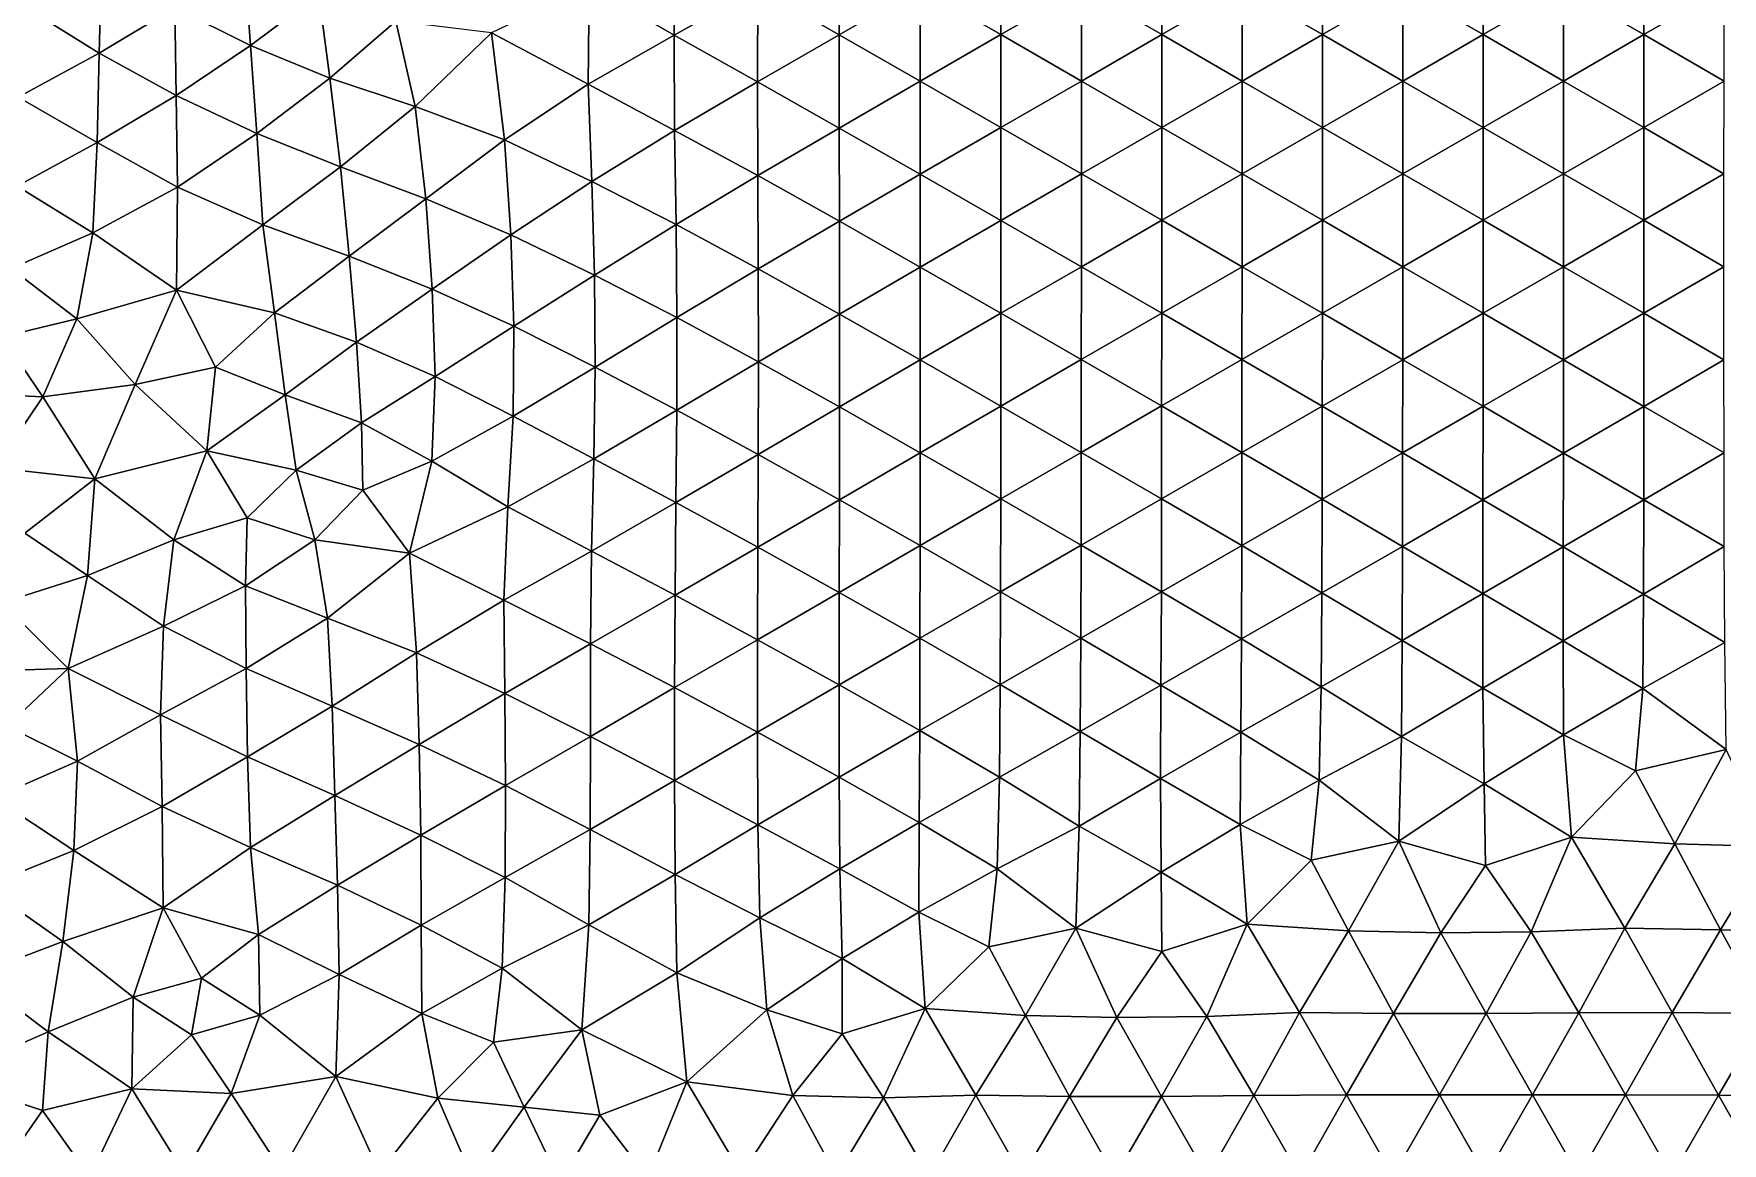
# Model space of a CAD drawing. Extents: x 1.2 to 53.9, y -43.5 to 3.2.
# Drawn here: x 44.602 to 48.243, y -39.548 to -37.157 of the extents above; entities that cross this region are included whole.
import ezdxf

# ---------------------------------------------------------------- set-up
doc = ezdxf.new("R2010")
doc.units = 0
doc.header["$MEASUREMENT"] = 0
doc.layers.add('layer', color=7, linetype='Continuous')

msp = doc.modelspace()

# ---------------------------------------------------------------- linework, layer by layer
at = {"layer": 'layer', "color": 47, "lineweight": 9}
for points in [[(45.9858, -36.9556), (45.7992, -37.0536), (45.9826, -37.1601)], [(46.1627, -37.0588), (45.9858, -36.9556), (45.9826, -37.1601)], [(46.3391, -36.9588), (46.1627, -37.0588), (46.3386, -37.1596)], [(46.5134, -37.0591), (46.3391, -36.9588), (46.3386, -37.1596)], [(46.6872, -36.959), (46.5134, -37.0591), (46.6872, -37.1591)], [(46.8606, -37.059), (46.6872, -36.959), (46.6872, -37.1591)], [(47.0339, -36.959), (46.8606, -37.059), (47.0339, -37.159)], [(47.0339, -36.959), (47.0339, -37.159), (47.2072, -37.059)], [(47.3804, -36.959), (47.2072, -37.059), (47.3804, -37.159)], [(47.3804, -36.959), (47.3804, -37.159), (47.5536, -37.059)], [(47.7268, -36.959), (47.5536, -37.059), (47.7268, -37.159)], [(47.7268, -36.959), (47.7268, -37.159), (47.9, -37.059)], [(48.0732, -36.959), (47.9, -37.059), (48.0732, -37.159)], [(48.0732, -36.959), (48.0732, -37.159), (48.2464, -37.059)], [(44.7481, -37.0095), (44.5811, -37.0984), (44.7427, -37.1989)], [(44.9056, -37.1017), (44.7481, -37.0095), (44.7427, -37.1989)], [(45.0565, -37.0024), (44.9056, -37.1017), (45.0688, -37.1823)], [(45.0565, -37.0024), (45.0688, -37.1823), (45.2163, -37.0718)], [(45.7992, -37.0536), (45.589, -37.1555), (45.7971, -37.266)], [(45.9826, -37.1601), (45.7992, -37.0536), (45.7971, -37.266)], [(46.1627, -37.0588), (45.9826, -37.1601), (46.1622, -37.2611)], [(46.3386, -37.1596), (46.1627, -37.0588), (46.1622, -37.2611)], [(46.5134, -37.0591), (46.3386, -37.1596), (46.5133, -37.2595)], [(46.6872, -37.1591), (46.5134, -37.0591), (46.5133, -37.2595)], [(46.8606, -37.059), (46.6872, -37.1591), (46.8606, -37.2591)], [(47.0339, -37.159), (46.8606, -37.059), (46.8606, -37.2591)], [(47.2072, -37.059), (47.0339, -37.159), (47.2071, -37.2591)], [(47.2072, -37.059), (47.2071, -37.2591), (47.3804, -37.159)], [(47.5536, -37.059), (47.3804, -37.159), (47.5536, -37.2591)], [(47.5536, -37.059), (47.5536, -37.2591), (47.7268, -37.159)], [(47.9, -37.059), (47.7268, -37.159), (47.9, -37.2591)], [(47.9, -37.059), (47.9, -37.2591), (48.0732, -37.159)], [(48.2464, -37.059), (48.0732, -37.159), (48.2464, -37.2591)], [(44.5811, -37.0984), (44.5684, -37.2938), (44.7427, -37.1989)], [(45.2163, -37.0718), (45.0688, -37.1823), (45.24, -37.2529)], [(45.2163, -37.0718), (45.24, -37.2529), (45.3822, -37.1302)], [(44.9056, -37.1017), (44.7427, -37.1989), (44.9091, -37.29)], [(45.0688, -37.1823), (44.9056, -37.1017), (44.9091, -37.29)], [(45.3822, -37.1302), (45.24, -37.2529), (45.424, -37.3141)], [(45.589, -37.1555), (45.3822, -37.1302), (45.424, -37.3141)], [(45.6167, -37.3859), (45.589, -37.1555), (45.424, -37.3141)], [(45.7971, -37.266), (45.589, -37.1555), (45.6167, -37.3859)], [(45.9826, -37.1601), (45.7971, -37.266), (45.9837, -37.3654)], [(46.1622, -37.2611), (45.9826, -37.1601), (45.9837, -37.3654)], [(46.3386, -37.1596), (46.1622, -37.2611), (46.3386, -37.3605)], [(46.5133, -37.2595), (46.3386, -37.1596), (46.3386, -37.3605)], [(46.6872, -37.1591), (46.5133, -37.2595), (46.6871, -37.3593)], [(46.8606, -37.2591), (46.6872, -37.1591), (46.6871, -37.3593)], [(47.0339, -37.159), (46.8606, -37.2591), (47.0339, -37.3591)], [(47.2071, -37.2591), (47.0339, -37.159), (47.0339, -37.3591)], [(47.3804, -37.159), (47.2071, -37.2591), (47.3804, -37.3591)], [(47.3804, -37.159), (47.3804, -37.3591), (47.5536, -37.2591)], [(47.7268, -37.159), (47.5536, -37.2591), (47.7268, -37.3591)], [(47.7268, -37.159), (47.7268, -37.3591), (47.9, -37.2591)], [(48.0732, -37.159), (47.9, -37.2591), (48.0732, -37.3591)], [(48.0732, -37.159), (48.0732, -37.3591), (48.2464, -37.2591)], [(44.7427, -37.1989), (44.5684, -37.2938), (44.7385, -37.3915)], [(44.9091, -37.29), (44.7427, -37.1989), (44.7385, -37.3915)], [(45.0688, -37.1823), (44.9091, -37.29), (45.0824, -37.372)], [(45.24, -37.2529), (45.0688, -37.1823), (45.0824, -37.372)], [(45.24, -37.2529), (45.0824, -37.372), (45.2629, -37.4437)], [(45.424, -37.3141), (45.24, -37.2529), (45.2629, -37.4437)], [(45.7971, -37.266), (45.6167, -37.3859), (45.8053, -37.4753)], [(45.9837, -37.3654), (45.7971, -37.266), (45.8053, -37.4753)], [(46.1622, -37.2611), (45.9837, -37.3654), (46.1629, -37.463)], [(46.3386, -37.3605), (46.1622, -37.2611), (46.1629, -37.463)], [(46.5133, -37.2595), (46.3386, -37.3605), (46.5133, -37.4598)], [(46.6871, -37.3593), (46.5133, -37.2595), (46.5133, -37.4598)], [(46.8606, -37.2591), (46.6871, -37.3593), (46.8606, -37.4592)], [(47.0339, -37.3591), (46.8606, -37.2591), (46.8606, -37.4592)], [(47.2071, -37.2591), (47.0339, -37.3591), (47.2071, -37.4591)], [(47.3804, -37.3591), (47.2071, -37.2591), (47.2071, -37.4591)], [(47.5536, -37.2591), (47.3804, -37.3591), (47.5536, -37.4592)], [(47.5536, -37.2591), (47.5536, -37.4592), (47.7268, -37.3591)], [(47.9, -37.2591), (47.7268, -37.3591), (47.9, -37.4592)], [(47.9, -37.2591), (47.9, -37.4592), (48.0732, -37.3591)], [(48.2464, -37.2591), (48.0732, -37.3591), (48.2463, -37.4591)], [(44.7385, -37.3915), (44.5684, -37.2938), (44.5659, -37.4859)], [(44.9091, -37.29), (44.7385, -37.3915), (44.9115, -37.4876)], [(45.0824, -37.372), (44.9091, -37.29), (44.9115, -37.4876)], [(45.424, -37.3141), (45.2629, -37.4437), (45.4472, -37.5133)], [(45.6167, -37.3859), (45.424, -37.3141), (45.4472, -37.5133)], [(45.0824, -37.372), (44.9115, -37.4876), (45.0956, -37.569)], [(45.2629, -37.4437), (45.0824, -37.372), (45.0956, -37.569)], [(45.6307, -37.5909), (45.6167, -37.3859), (45.4472, -37.5133)], [(45.8053, -37.4753), (45.6167, -37.3859), (45.6307, -37.5909)], [(45.9837, -37.3654), (45.8053, -37.4753), (45.9866, -37.5684)], [(46.1629, -37.463), (45.9837, -37.3654), (45.9866, -37.5684)], [(46.3386, -37.3605), (46.1629, -37.463), (46.3389, -37.5611)], [(46.5133, -37.4598), (46.3386, -37.3605), (46.3389, -37.5611)], [(46.6871, -37.3593), (46.5133, -37.4598), (46.6871, -37.5594)], [(46.8606, -37.4592), (46.6871, -37.3593), (46.6871, -37.5594)], [(47.0339, -37.3591), (46.8606, -37.4592), (47.0339, -37.5591)], [(47.2071, -37.4591), (47.0339, -37.3591), (47.0339, -37.5591)], [(47.3804, -37.3591), (47.2071, -37.4591), (47.3803, -37.5592)], [(47.5536, -37.4592), (47.3804, -37.3591), (47.3803, -37.5592)], [(47.7268, -37.3591), (47.5536, -37.4592), (47.7268, -37.5593)], [(47.7268, -37.3591), (47.7268, -37.5593), (47.9, -37.4592)], [(48.0732, -37.3591), (47.9, -37.4592), (48.0732, -37.5592)], [(48.0732, -37.3591), (48.0732, -37.5592), (48.2463, -37.4591)], [(44.7385, -37.3915), (44.5659, -37.4859), (44.7292, -37.5861)], [(44.9115, -37.4876), (44.7385, -37.3915), (44.7292, -37.5861)], [(45.2629, -37.4437), (45.0956, -37.569), (45.2816, -37.6363)], [(45.4472, -37.5133), (45.2629, -37.4437), (45.2816, -37.6363)], [(46.1629, -37.463), (45.9866, -37.5684), (46.1639, -37.664)], [(46.3389, -37.5611), (46.1629, -37.463), (46.1639, -37.664)], [(46.5133, -37.4598), (46.3389, -37.5611), (46.5134, -37.66)], [(46.6871, -37.5594), (46.5133, -37.4598), (46.5134, -37.66)], [(46.8606, -37.4592), (46.6871, -37.5594), (46.8606, -37.6592)], [(47.0339, -37.5591), (46.8606, -37.4592), (46.8606, -37.6592)], [(47.2071, -37.4591), (47.0339, -37.5591), (47.2071, -37.6592)], [(47.3803, -37.5592), (47.2071, -37.4591), (47.2071, -37.6592)], [(47.5536, -37.4592), (47.3803, -37.5592), (47.5535, -37.6593)], [(47.7268, -37.5593), (47.5536, -37.4592), (47.5535, -37.6593)], [(47.9, -37.4592), (47.7268, -37.5593), (47.9, -37.6594)], [(47.9, -37.4592), (47.9, -37.6594), (48.0732, -37.5592)], [(48.2463, -37.4591), (48.0732, -37.5592), (48.2463, -37.6593)], [(44.7292, -37.5861), (44.5659, -37.4859), (44.553, -37.6628)], [(44.9115, -37.4876), (44.7292, -37.5861), (44.9097, -37.7098)], [(45.0956, -37.569), (44.9115, -37.4876), (44.9097, -37.7098)], [(45.8053, -37.4753), (45.6307, -37.5909), (45.8109, -37.6772)], [(45.9866, -37.5684), (45.8053, -37.4753), (45.8109, -37.6772)], [(45.4472, -37.5133), (45.2816, -37.6363), (45.4611, -37.7078)], [(45.6307, -37.5909), (45.4472, -37.5133), (45.4611, -37.7078)], [(45.0956, -37.569), (44.9097, -37.7098), (45.1207, -37.759)], [(45.2816, -37.6363), (45.0956, -37.569), (45.1207, -37.759)], [(45.9866, -37.5684), (45.8109, -37.6772), (45.9884, -37.769)], [(46.1639, -37.664), (45.9866, -37.5684), (45.9884, -37.769)], [(46.3389, -37.5611), (46.1639, -37.664), (46.3392, -37.7615)], [(46.5134, -37.66), (46.3389, -37.5611), (46.3392, -37.7615)], [(46.6871, -37.5594), (46.5134, -37.66), (46.6871, -37.7595)], [(46.8606, -37.6592), (46.6871, -37.5594), (46.6871, -37.7595)], [(47.0339, -37.5591), (46.8606, -37.6592), (47.0338, -37.7592)], [(47.2071, -37.6592), (47.0339, -37.5591), (47.0338, -37.7592)], [(47.3803, -37.5592), (47.2071, -37.6592), (47.3803, -37.7594)], [(47.5535, -37.6593), (47.3803, -37.5592), (47.3803, -37.7594)], [(47.7268, -37.5593), (47.5535, -37.6593), (47.7267, -37.7596)], [(47.9, -37.6594), (47.7268, -37.5593), (47.7267, -37.7596)], [(48.0732, -37.5592), (47.9, -37.6594), (48.0732, -37.7596)], [(48.0732, -37.5592), (48.0732, -37.7596), (48.2463, -37.6593)], [(44.7292, -37.5861), (44.553, -37.6628), (44.6945, -37.7715)], [(44.9097, -37.7098), (44.7292, -37.5861), (44.6945, -37.7715)], [(45.6372, -37.7877), (45.6307, -37.5909), (45.4611, -37.7078)], [(45.8109, -37.6772), (45.6307, -37.5909), (45.6372, -37.7877)], [(45.2816, -37.6363), (45.1207, -37.759), (45.2976, -37.8222)], [(45.4611, -37.7078), (45.2816, -37.6363), (45.2976, -37.8222)], [(44.6945, -37.7715), (44.553, -37.6628), (44.5339, -37.8106)], [(45.8109, -37.6772), (45.6372, -37.7877), (45.8124, -37.8756)], [(45.9884, -37.769), (45.8109, -37.6772), (45.8124, -37.8756)], [(46.1639, -37.664), (45.9884, -37.769), (46.1642, -37.8642)], [(46.3392, -37.7615), (46.1639, -37.664), (46.1642, -37.8642)], [(46.5134, -37.66), (46.3392, -37.7615), (46.5134, -37.8601)], [(46.6871, -37.7595), (46.5134, -37.66), (46.5134, -37.8601)], [(46.8606, -37.6592), (46.6871, -37.7595), (46.8605, -37.8593)], [(47.0338, -37.7592), (46.8606, -37.6592), (46.8605, -37.8593)], [(47.2071, -37.6592), (47.0338, -37.7592), (47.207, -37.8594)], [(47.3803, -37.7594), (47.2071, -37.6592), (47.207, -37.8594)], [(47.5535, -37.6593), (47.3803, -37.7594), (47.5535, -37.8597)], [(47.7267, -37.7596), (47.5535, -37.6593), (47.5535, -37.8597)], [(47.9, -37.6594), (47.7267, -37.7596), (47.9, -37.8599)], [(48.0732, -37.7596), (47.9, -37.6594), (47.9, -37.8599)], [(48.2463, -37.6593), (48.0732, -37.7596), (48.2463, -37.8598)], [(44.9097, -37.7098), (44.6945, -37.7715), (44.8206, -37.9131)], [(44.9939, -37.8756), (44.9097, -37.7098), (44.8206, -37.9131)], [(45.1207, -37.759), (44.9097, -37.7098), (44.9939, -37.8756)], [(45.4611, -37.7078), (45.2976, -37.8222), (45.4674, -37.8957)], [(45.6372, -37.7877), (45.4611, -37.7078), (45.4674, -37.8957)], [(44.6945, -37.7715), (44.5339, -37.8106), (44.6215, -37.9399)], [(44.6945, -37.7715), (44.6215, -37.9399), (44.8206, -37.9131)], [(45.1207, -37.759), (44.9939, -37.8756), (45.1438, -37.9355)], [(45.2976, -37.8222), (45.1207, -37.759), (45.1438, -37.9355)], [(45.6358, -37.9811), (45.6372, -37.7877), (45.4674, -37.8957)], [(45.8124, -37.8756), (45.6372, -37.7877), (45.6358, -37.9811)], [(45.9884, -37.769), (45.8124, -37.8756), (45.9881, -37.9683)], [(46.1642, -37.8642), (45.9884, -37.769), (45.9881, -37.9683)], [(46.3392, -37.7615), (46.1642, -37.8642), (46.3391, -37.9615)], [(46.5134, -37.8601), (46.3392, -37.7615), (46.3391, -37.9615)], [(46.6871, -37.7595), (46.5134, -37.8601), (46.687, -37.9596)], [(46.8605, -37.8593), (46.6871, -37.7595), (46.687, -37.9596)], [(47.0338, -37.7592), (46.8605, -37.8593), (47.0337, -37.9594)], [(47.207, -37.8594), (47.0338, -37.7592), (47.0337, -37.9594)], [(47.3803, -37.7594), (47.207, -37.8594), (47.3802, -37.9598)], [(47.5535, -37.8597), (47.3803, -37.7594), (47.3802, -37.9598)], [(47.7267, -37.7596), (47.5535, -37.8597), (47.7267, -37.9602)], [(47.9, -37.8599), (47.7267, -37.7596), (47.7267, -37.9602)], [(48.0732, -37.7596), (47.9, -37.8599), (48.0732, -37.9603)], [(48.2463, -37.8598), (48.0732, -37.7596), (48.0732, -37.9603)], [(44.5339, -37.8106), (44.4336, -37.9309), (44.6215, -37.9399)], [(45.2976, -37.8222), (45.1438, -37.9355), (45.3084, -37.9957)], [(45.4674, -37.8957), (45.2976, -37.8222), (45.3084, -37.9957)], [(46.5134, -37.8601), (46.3391, -37.9615), (46.5133, -38.0601)], [(46.687, -37.9596), (46.5134, -37.8601), (46.5133, -38.0601)], [(46.8605, -37.8593), (46.687, -37.9596), (46.8604, -38.0595)], [(47.0337, -37.9594), (46.8605, -37.8593), (46.8604, -38.0595)], [(47.207, -37.8594), (47.0337, -37.9594), (47.2069, -38.0598)], [(47.3802, -37.9598), (47.207, -37.8594), (47.2069, -38.0598)], [(47.5535, -37.8597), (47.3802, -37.9598), (47.5534, -38.0605)], [(47.7267, -37.9602), (47.5535, -37.8597), (47.5534, -38.0605)], [(47.9, -37.8599), (47.7267, -37.9602), (47.8999, -38.0609)], [(48.0732, -37.9603), (47.9, -37.8599), (47.8999, -38.0609)], [(48.2463, -37.8598), (48.0732, -37.9603), (48.2464, -38.0606)], [(44.9939, -37.8756), (44.8206, -37.9131), (44.9747, -38.0563)], [(45.1438, -37.9355), (44.9939, -37.8756), (44.9747, -38.0563)], [(45.4674, -37.8957), (45.3084, -37.9957), (45.4604, -38.0782)], [(45.6358, -37.9811), (45.4674, -37.8957), (45.4604, -38.0782)], [(45.8124, -37.8756), (45.6358, -37.9811), (45.8093, -38.0732)], [(45.9881, -37.9683), (45.8124, -37.8756), (45.8093, -38.0732)], [(46.1642, -37.8642), (45.9881, -37.9683), (46.1638, -38.0639)], [(46.3391, -37.9615), (46.1642, -37.8642), (46.1638, -38.0639)], [(44.6215, -37.9399), (44.4336, -37.9309), (44.5177, -38.0926)], [(44.8206, -37.9131), (44.6215, -37.9399), (44.7332, -38.1166)], [(44.9747, -38.0563), (44.8206, -37.9131), (44.7332, -38.1166)], [(45.1438, -37.9355), (44.9747, -38.0563), (45.1679, -38.0975)], [(45.3084, -37.9957), (45.1438, -37.9355), (45.1679, -38.0975)], [(44.6215, -37.9399), (44.5177, -38.0926), (44.7332, -38.1166)], [(45.9881, -37.9683), (45.8093, -38.0732), (45.9863, -38.1676)], [(46.1638, -38.0639), (45.9881, -37.9683), (45.9863, -38.1676)], [(46.3391, -37.9615), (46.1638, -38.0639), (46.3388, -38.1614)], [(46.5133, -38.0601), (46.3391, -37.9615), (46.3388, -38.1614)], [(46.687, -37.9596), (46.5133, -38.0601), (46.6869, -38.1596)], [(46.8604, -38.0595), (46.687, -37.9596), (46.6869, -38.1596)], [(47.0337, -37.9594), (46.8604, -38.0595), (47.0335, -38.1597)], [(47.2069, -38.0598), (47.0337, -37.9594), (47.0335, -38.1597)], [(47.3802, -37.9598), (47.2069, -38.0598), (47.38, -38.1606)], [(47.5534, -38.0605), (47.3802, -37.9598), (47.38, -38.1606)], [(47.7267, -37.9602), (47.5534, -38.0605), (47.7266, -38.1614)], [(47.8999, -38.0609), (47.7267, -37.9602), (47.7266, -38.1614)], [(48.0732, -37.9603), (47.8999, -38.0609), (48.0732, -38.1618)], [(48.2464, -38.0606), (48.0732, -37.9603), (48.0732, -38.1618)], [(45.3084, -37.9957), (45.1679, -38.0975), (45.3116, -38.1406)], [(45.4604, -38.0782), (45.3084, -37.9957), (45.3116, -38.1406)], [(45.6237, -38.1767), (45.6358, -37.9811), (45.4604, -38.0782)], [(45.8093, -38.0732), (45.6358, -37.9811), (45.6237, -38.1767)], [(44.9747, -38.0563), (44.7332, -38.1166), (44.9039, -38.2481)], [(45.0622, -38.2007), (44.9747, -38.0563), (44.9039, -38.2481)], [(45.1679, -38.0975), (44.9747, -38.0563), (45.0622, -38.2007)], [(45.4604, -38.0782), (45.3116, -38.1406), (45.4121, -38.2767)], [(45.6237, -38.1767), (45.4604, -38.0782), (45.4121, -38.2767)], [(45.8093, -38.0732), (45.6237, -38.1767), (45.8044, -38.2722)], [(45.9863, -38.1676), (45.8093, -38.0732), (45.8044, -38.2722)], [(46.1638, -38.0639), (45.9863, -38.1676), (46.163, -38.2635)], [(46.3388, -38.1614), (46.1638, -38.0639), (46.163, -38.2635)], [(46.5133, -38.0601), (46.3388, -38.1614), (46.513, -38.2601)], [(46.6869, -38.1596), (46.5133, -38.0601), (46.513, -38.2601)], [(46.8604, -38.0595), (46.6869, -38.1596), (46.8601, -38.2597)], [(47.0335, -38.1597), (46.8604, -38.0595), (46.8601, -38.2597)], [(47.2069, -38.0598), (47.0335, -38.1597), (47.2065, -38.2605)], [(47.38, -38.1606), (47.2069, -38.0598), (47.2065, -38.2605)], [(47.5534, -38.0605), (47.38, -38.1606), (47.5531, -38.262)], [(47.7266, -38.1614), (47.5534, -38.0605), (47.5531, -38.262)], [(47.8999, -38.0609), (47.7266, -38.1614), (47.8998, -38.2628)], [(48.0732, -38.1618), (47.8999, -38.0609), (47.8998, -38.2628)], [(48.2464, -38.0606), (48.0732, -38.1618), (48.2467, -38.2626)], [(44.7332, -38.1166), (44.5177, -38.0926), (44.5826, -38.2335)], [(44.7332, -38.1166), (44.5826, -38.2335), (44.7176, -38.3246)], [(44.9039, -38.2481), (44.7332, -38.1166), (44.7176, -38.3246)], [(45.1679, -38.0975), (45.0622, -38.2007), (45.2077, -38.2482)], [(45.3116, -38.1406), (45.1679, -38.0975), (45.2077, -38.2482)], [(45.3116, -38.1406), (45.2077, -38.2482), (45.4121, -38.2767)], [(45.6153, -38.3781), (45.6237, -38.1767), (45.4121, -38.2767)], [(45.8044, -38.2722), (45.6237, -38.1767), (45.6153, -38.3781)], [(45.9863, -38.1676), (45.8044, -38.2722), (45.9845, -38.367)], [(46.163, -38.2635), (45.9863, -38.1676), (45.9845, -38.367)], [(46.3388, -38.1614), (46.163, -38.2635), (46.3384, -38.3611)], [(46.513, -38.2601), (46.3388, -38.1614), (46.3384, -38.3611)], [(46.6869, -38.1596), (46.513, -38.2601), (46.6865, -38.3597)], [(46.8601, -38.2597), (46.6869, -38.1596), (46.6865, -38.3597)], [(47.0335, -38.1597), (46.8601, -38.2597), (47.0331, -38.3603)], [(47.2065, -38.2605), (47.0335, -38.1597), (47.0331, -38.3603)], [(47.38, -38.1606), (47.2065, -38.2605), (47.3794, -38.3621)], [(47.5531, -38.262), (47.38, -38.1606), (47.3794, -38.3621)], [(47.7266, -38.1614), (47.5531, -38.262), (47.7264, -38.3637)], [(47.8998, -38.2628), (47.7266, -38.1614), (47.7264, -38.3637)], [(48.0732, -38.1618), (47.8998, -38.2628), (48.0731, -38.3648)], [(48.2467, -38.2626), (48.0732, -38.1618), (48.0731, -38.3648)], [(45.0622, -38.2007), (44.9039, -38.2481), (45.058, -38.3471)], [(45.2077, -38.2482), (45.0622, -38.2007), (45.058, -38.3471)], [(44.7176, -38.3246), (44.5826, -38.2335), (44.5329, -38.3836)], [(44.9039, -38.2481), (44.7176, -38.3246), (44.8813, -38.434)], [(45.058, -38.3471), (44.9039, -38.2481), (44.8813, -38.434)], [(45.2077, -38.2482), (45.058, -38.3471), (45.2351, -38.4169)], [(45.4121, -38.2767), (45.2077, -38.2482), (45.2351, -38.4169)], [(46.163, -38.2635), (45.9845, -38.367), (46.1623, -38.4631)], [(46.3384, -38.3611), (46.163, -38.2635), (46.1623, -38.4631)], [(46.513, -38.2601), (46.3384, -38.3611), (46.5126, -38.4599)], [(46.6865, -38.3597), (46.513, -38.2601), (46.5126, -38.4599)], [(46.8601, -38.2597), (46.6865, -38.3597), (46.8595, -38.4601)], [(47.0331, -38.3603), (46.8601, -38.2597), (46.8595, -38.4601)], [(47.2065, -38.2605), (47.0331, -38.3603), (47.2057, -38.4615)], [(47.3794, -38.3621), (47.2065, -38.2605), (47.2057, -38.4615)], [(47.5531, -38.262), (47.3794, -38.3621), (47.5525, -38.465)], [(47.7264, -38.3637), (47.5531, -38.262), (47.5525, -38.465)], [(47.8998, -38.2628), (47.7264, -38.3637), (47.8995, -38.4656)], [(48.0731, -38.3648), (47.8998, -38.2628), (47.8995, -38.4656)], [(48.2467, -38.2626), (48.0731, -38.3648), (48.2479, -38.4689)], [(45.4121, -38.2767), (45.2351, -38.4169), (45.4269, -38.4913)], [(45.6153, -38.3781), (45.4121, -38.2767), (45.4269, -38.4913)], [(45.8044, -38.2722), (45.6153, -38.3781), (45.8022, -38.472)], [(45.9845, -38.367), (45.8044, -38.2722), (45.8022, -38.472)], [(44.7176, -38.3246), (44.5329, -38.3836), (44.6757, -38.5255)], [(44.8813, -38.434), (44.7176, -38.3246), (44.6757, -38.5255)], [(45.058, -38.3471), (44.8813, -38.434), (45.0595, -38.5252)], [(45.2351, -38.4169), (45.058, -38.3471), (45.0595, -38.5252)], [(45.9845, -38.367), (45.8022, -38.472), (45.9837, -38.5665)], [(46.1623, -38.4631), (45.9845, -38.367), (45.9837, -38.5665)], [(46.3384, -38.3611), (46.1623, -38.4631), (46.3381, -38.5606)], [(46.5126, -38.4599), (46.3384, -38.3611), (46.3381, -38.5606)], [(46.6865, -38.3597), (46.5126, -38.4599), (46.6858, -38.5598)], [(46.8595, -38.4601), (46.6865, -38.3597), (46.6858, -38.5598)], [(47.0331, -38.3603), (46.8595, -38.4601), (47.0323, -38.5611)], [(47.2057, -38.4615), (47.0331, -38.3603), (47.0323, -38.5611)], [(47.3794, -38.3621), (47.2057, -38.4615), (47.3779, -38.5644)], [(47.5525, -38.465), (47.3794, -38.3621), (47.3779, -38.5644)], [(47.7264, -38.3637), (47.5525, -38.465), (47.7265, -38.5677)], [(47.8995, -38.4656), (47.7264, -38.3637), (47.7265, -38.5677)], [(48.0731, -38.3648), (47.8995, -38.4656), (48.0711, -38.5686)], [(48.2479, -38.4689), (48.0731, -38.3648), (48.0711, -38.5686)], [(44.6757, -38.5255), (44.5329, -38.3836), (44.4856, -38.5313)], [(45.6173, -38.5794), (45.6153, -38.3781), (45.4269, -38.4913)], [(45.8022, -38.472), (45.6153, -38.3781), (45.6173, -38.5794)], [(44.8813, -38.434), (44.6757, -38.5255), (44.8753, -38.6254)], [(45.0595, -38.5252), (44.8813, -38.434), (44.8753, -38.6254)], [(45.2351, -38.4169), (45.0595, -38.5252), (45.245, -38.6065)], [(45.4269, -38.4913), (45.2351, -38.4169), (45.245, -38.6065)], [(45.8022, -38.472), (45.6173, -38.5794), (45.8021, -38.6715)], [(45.9837, -38.5665), (45.8022, -38.472), (45.8021, -38.6715)], [(46.1623, -38.4631), (45.9837, -38.5665), (46.1622, -38.6626)], [(46.3381, -38.5606), (46.1623, -38.4631), (46.1622, -38.6626)], [(46.5126, -38.4599), (46.3381, -38.5606), (46.512, -38.6592)], [(46.6858, -38.5598), (46.5126, -38.4599), (46.512, -38.6592)], [(46.8595, -38.4601), (46.6858, -38.5598), (46.8584, -38.6611)], [(47.0323, -38.5611), (46.8595, -38.4601), (46.8584, -38.6611)], [(47.2057, -38.4615), (47.0323, -38.5611), (47.2042, -38.6624)], [(47.3779, -38.5644), (47.2057, -38.4615), (47.2042, -38.6624)], [(47.5525, -38.465), (47.3779, -38.5644), (47.551, -38.672)], [(47.7265, -38.5677), (47.5525, -38.465), (47.551, -38.672)], [(47.8995, -38.4656), (47.7265, -38.5677), (47.9, -38.6681)], [(48.0711, -38.5686), (47.8995, -38.4656), (47.9, -38.6681)], [(48.2479, -38.4689), (48.0711, -38.5686), (48.2507, -38.6998)], [(45.4269, -38.4913), (45.245, -38.6065), (45.4331, -38.6892)], [(45.6173, -38.5794), (45.4269, -38.4913), (45.4331, -38.6892)], [(44.6757, -38.5255), (44.4856, -38.5313), (44.5446, -38.6497)], [(44.6959, -38.7246), (44.6757, -38.5255), (44.5446, -38.6497)], [(44.8753, -38.6254), (44.6757, -38.5255), (44.6959, -38.7246)], [(45.0595, -38.5252), (44.8753, -38.6254), (45.0629, -38.7153)], [(45.245, -38.6065), (45.0595, -38.5252), (45.0629, -38.7153)], [(45.6188, -38.7776), (45.6173, -38.5794), (45.4331, -38.6892)], [(45.8021, -38.6715), (45.6173, -38.5794), (45.6188, -38.7776)], [(45.9837, -38.5665), (45.8021, -38.6715), (45.9837, -38.7667)], [(46.1622, -38.6626), (45.9837, -38.5665), (45.9837, -38.7667)], [(46.3381, -38.5606), (46.1622, -38.6626), (46.3382, -38.7595)], [(46.512, -38.6592), (46.3381, -38.5606), (46.3382, -38.7595)], [(46.6858, -38.5598), (46.512, -38.6592), (46.684, -38.7597)], [(46.8584, -38.6611), (46.6858, -38.5598), (46.684, -38.7597)], [(47.0323, -38.5611), (46.8584, -38.6611), (47.0314, -38.7622)], [(47.2042, -38.6624), (47.0323, -38.5611), (47.0314, -38.7622)], [(47.3779, -38.5644), (47.2042, -38.6624), (47.3732, -38.7657)], [(47.551, -38.672), (47.3779, -38.5644), (47.3732, -38.7657)], [(47.7265, -38.5677), (47.551, -38.672), (47.7289, -38.7738)], [(47.9, -38.6681), (47.7265, -38.5677), (47.7289, -38.7738)], [(48.0711, -38.5686), (47.9, -38.6681), (48.0558, -38.7458)], [(48.2507, -38.6998), (48.0711, -38.5686), (48.0558, -38.7458)], [(44.8753, -38.6254), (44.6959, -38.7246), (44.8783, -38.8228)], [(45.0629, -38.7153), (44.8753, -38.6254), (44.8783, -38.8228)], [(45.245, -38.6065), (45.0629, -38.7153), (45.2507, -38.7992)], [(45.4331, -38.6892), (45.245, -38.6065), (45.2507, -38.7992)], [(44.6959, -38.7246), (44.5446, -38.6497), (44.5155, -38.8042)], [(46.1622, -38.6626), (45.9837, -38.7667), (46.1633, -38.8625)], [(46.3382, -38.7595), (46.1622, -38.6626), (46.1633, -38.8625)], [(46.512, -38.6592), (46.3382, -38.7595), (46.5109, -38.857)], [(46.684, -38.7597), (46.512, -38.6592), (46.5109, -38.857)], [(46.8584, -38.6611), (46.684, -38.7597), (46.8561, -38.8648)], [(47.0314, -38.7622), (46.8584, -38.6611), (46.8561, -38.8648)], [(47.2042, -38.6624), (47.0314, -38.7622), (47.203, -38.8612)], [(47.3732, -38.7657), (47.2042, -38.6624), (47.203, -38.8612)], [(45.4331, -38.6892), (45.2507, -38.7992), (45.4363, -38.8841)], [(45.6188, -38.7776), (45.4331, -38.6892), (45.4363, -38.8841)], [(45.8021, -38.6715), (45.6188, -38.7776), (45.8017, -38.8719)], [(45.9837, -38.7667), (45.8021, -38.6715), (45.8017, -38.8719)], [(47.551, -38.672), (47.3732, -38.7657), (47.5452, -38.8977)], [(47.7289, -38.7738), (47.551, -38.672), (47.5452, -38.8977)], [(47.9, -38.6681), (47.7289, -38.7738), (47.9173, -38.8885)], [(48.0558, -38.7458), (47.9, -38.6681), (47.9173, -38.8885)], [(48.0558, -38.7458), (48.1403, -38.903), (48.2507, -38.6998)], [(48.1403, -38.903), (48.3479, -38.9091), (48.2507, -38.6998)], [(44.6881, -38.9172), (44.6959, -38.7246), (44.5155, -38.8042)], [(44.8783, -38.8228), (44.6959, -38.7246), (44.6881, -38.9172)], [(45.0629, -38.7153), (44.8783, -38.8228), (45.0693, -38.9113)], [(45.2507, -38.7992), (45.0629, -38.7153), (45.0693, -38.9113)], [(45.9837, -38.7667), (45.8017, -38.8719), (45.9845, -38.9695)], [(46.1633, -38.8625), (45.9837, -38.7667), (45.9845, -38.9695)], [(46.3382, -38.7595), (46.1633, -38.8625), (46.3397, -38.9568)], [(46.5109, -38.857), (46.3382, -38.7595), (46.3397, -38.9568)], [(46.684, -38.7597), (46.5109, -38.857), (46.6789, -38.957)], [(46.8561, -38.8648), (46.684, -38.7597), (46.6789, -38.957)], [(47.0314, -38.7622), (46.8561, -38.8648), (47.0324, -38.964)], [(47.203, -38.8612), (47.0314, -38.7622), (47.0324, -38.964)], [(47.3732, -38.7657), (47.203, -38.8612), (47.356, -38.9381)], [(47.5452, -38.8977), (47.3732, -38.7657), (47.356, -38.9381)], [(47.7289, -38.7738), (47.5452, -38.8977), (47.7319, -38.9496)], [(47.7319, -38.9496), (47.9173, -38.8885), (47.7289, -38.7738)], [(47.9173, -38.8885), (48.1403, -38.903), (48.0558, -38.7458)], [(44.6881, -38.9172), (44.5155, -38.8042), (44.4957, -38.9949)], [(45.2507, -38.7992), (45.0693, -38.9113), (45.257, -38.9919)], [(45.4363, -38.8841), (45.2507, -38.7992), (45.257, -38.9919)], [(45.6181, -38.9754), (45.6188, -38.7776), (45.4363, -38.8841)], [(45.8017, -38.8719), (45.6188, -38.7776), (45.6181, -38.9754)], [(44.8783, -38.8228), (44.6881, -38.9172), (44.8807, -39.0414)], [(45.0693, -38.9113), (44.8783, -38.8228), (44.8807, -39.0414)], [(45.8017, -38.8719), (45.6181, -38.9754), (45.7986, -39.0776)], [(45.9845, -38.9695), (45.8017, -38.8719), (45.7986, -39.0776)], [(46.1633, -38.8625), (45.9845, -38.9695), (46.1677, -39.0629)], [(46.3397, -38.9568), (46.1633, -38.8625), (46.1677, -39.0629)], [(46.5109, -38.857), (46.3397, -38.9568), (46.5103, -39.0506)], [(46.6789, -38.957), (46.5109, -38.857), (46.5103, -39.0506)], [(46.8561, -38.8648), (46.6789, -38.957), (46.849, -39.0852)], [(47.0324, -38.964), (46.8561, -38.8648), (46.849, -39.0852)], [(47.203, -38.8612), (47.0324, -38.964), (47.2182, -39.0759)], [(47.356, -38.9381), (47.203, -38.8612), (47.2182, -39.0759)], [(44.6641, -39.1138), (44.6881, -38.9172), (44.4957, -38.9949)], [(44.8807, -39.0414), (44.6881, -38.9172), (44.6641, -39.1138)], [(45.0693, -38.9113), (44.8807, -39.0414), (45.0867, -39.0987)], [(45.257, -38.9919), (45.0693, -38.9113), (45.0867, -39.0987)], [(45.4363, -38.8841), (45.257, -38.9919), (45.4374, -39.0781)], [(45.6181, -38.9754), (45.4363, -38.8841), (45.4374, -39.0781)], [(47.356, -38.9381), (47.4368, -39.0904), (47.5452, -38.8977)], [(47.4368, -39.0904), (47.6355, -39.0948), (47.5452, -38.8977)], [(47.5452, -38.8977), (47.6355, -39.0948), (47.7319, -38.9496)], [(47.7319, -38.9496), (47.8307, -39.0926), (47.9173, -38.8885)], [(47.8307, -39.0926), (48.0325, -39.0848), (47.9173, -38.8885)], [(47.9173, -38.8885), (48.0325, -39.0848), (48.1403, -38.903)], [(48.0325, -39.0848), (48.2388, -39.0882), (48.1403, -38.903)], [(48.1403, -38.903), (48.2388, -39.0882), (48.3479, -38.9091)], [(48.2388, -39.0882), (48.4417, -39.0938), (48.3479, -38.9091)], [(47.2182, -39.0759), (47.4368, -39.0904), (47.356, -38.9381)], [(47.6355, -39.0948), (47.8307, -39.0926), (47.7319, -38.9496)], [(45.257, -38.9919), (45.0867, -39.0987), (45.2606, -39.1849)], [(45.4374, -39.0781), (45.257, -38.9919), (45.2606, -39.1849)], [(45.6119, -39.1711), (45.6181, -38.9754), (45.4374, -39.0781)], [(45.7986, -39.0776), (45.6181, -38.9754), (45.6119, -39.1711)], [(45.9845, -38.9695), (45.7986, -39.0776), (45.9882, -39.1809)], [(46.1677, -39.0629), (45.9845, -38.9695), (45.9882, -39.1809)], [(46.3397, -38.9568), (46.1677, -39.0629), (46.3452, -39.1501)], [(46.5103, -39.0506), (46.3397, -38.9568), (46.3452, -39.1501)], [(46.6789, -38.957), (46.5103, -39.0506), (46.661, -39.1249)], [(46.849, -39.0852), (46.6789, -38.957), (46.661, -39.1249)], [(47.0324, -38.964), (46.849, -39.0852), (47.0341, -39.1355)], [(47.0341, -39.1355), (47.2182, -39.0759), (47.0324, -38.964)], [(44.6641, -39.1138), (44.4957, -38.9949), (44.472, -39.1866)], [(44.8807, -39.0414), (44.6641, -39.1138), (44.8161, -39.2336)], [(44.8807, -39.0414), (44.8161, -39.2336), (44.9632, -39.1923)], [(45.0867, -39.0987), (44.8807, -39.0414), (44.9632, -39.1923)], [(46.1677, -39.0629), (45.9882, -39.1809), (46.1825, -39.2608)], [(46.3452, -39.1501), (46.1677, -39.0629), (46.1825, -39.2608)], [(46.5103, -39.0506), (46.3452, -39.1501), (46.5242, -39.2581)], [(46.661, -39.1249), (46.5103, -39.0506), (46.5242, -39.2581)], [(45.0867, -39.0987), (44.9632, -39.1923), (45.0891, -39.2725)], [(45.2606, -39.1849), (45.0867, -39.0987), (45.0891, -39.2725)], [(45.4374, -39.0781), (45.2606, -39.1849), (45.4383, -39.2689)], [(45.6119, -39.1711), (45.4374, -39.0781), (45.4383, -39.2689)], [(45.7986, -39.0776), (45.6119, -39.1711), (45.7835, -39.304)], [(45.9882, -39.1809), (45.7986, -39.0776), (45.7835, -39.304)], [(46.661, -39.1249), (46.74, -39.2731), (46.849, -39.0852)], [(46.74, -39.2731), (46.9373, -39.2774), (46.849, -39.0852)], [(46.849, -39.0852), (46.9373, -39.2774), (47.0341, -39.1355)], [(47.0341, -39.1355), (47.1312, -39.2749), (47.2182, -39.0759)], [(47.1312, -39.2749), (47.331, -39.2668), (47.2182, -39.0759)], [(47.2182, -39.0759), (47.331, -39.2668), (47.4368, -39.0904)], [(47.331, -39.2668), (47.5338, -39.2685), (47.4368, -39.0904)], [(47.4368, -39.0904), (47.5338, -39.2685), (47.6355, -39.0948)], [(47.5338, -39.2685), (47.7332, -39.269), (47.6355, -39.0948)], [(47.6355, -39.0948), (47.7332, -39.269), (47.8307, -39.0926)], [(47.7332, -39.269), (47.933, -39.2673), (47.8307, -39.0926)], [(47.8307, -39.0926), (47.933, -39.2673), (48.0325, -39.0848)], [(47.933, -39.2673), (48.1348, -39.2667), (48.0325, -39.0848)], [(48.0325, -39.0848), (48.1348, -39.2667), (48.2388, -39.0882)], [(48.1348, -39.2667), (48.3369, -39.269), (48.2388, -39.0882)], [(48.2388, -39.0882), (48.3369, -39.269), (48.4417, -39.0938)], [(44.6327, -39.3084), (44.6641, -39.1138), (44.472, -39.1866)], [(44.8161, -39.2336), (44.6641, -39.1138), (44.6327, -39.3084)], [(46.5242, -39.2581), (46.74, -39.2731), (46.661, -39.1249)], [(46.9373, -39.2774), (47.1312, -39.2749), (47.0341, -39.1355)], [(45.6119, -39.1711), (45.4383, -39.2689), (45.5928, -39.3309)], [(45.7835, -39.304), (45.6119, -39.1711), (45.5928, -39.3309)], [(46.3452, -39.1501), (46.1825, -39.2608), (46.3449, -39.3128)], [(46.3449, -39.3128), (46.5242, -39.2581), (46.3452, -39.1501)], [(44.6327, -39.3084), (44.472, -39.1866), (44.4088, -39.4065)], [(44.9632, -39.1923), (44.8161, -39.2336), (44.9421, -39.3144)], [(45.0891, -39.2725), (44.9632, -39.1923), (44.9421, -39.3144)], [(45.2606, -39.1849), (45.0891, -39.2725), (45.2532, -39.4048)], [(45.4383, -39.2689), (45.2606, -39.1849), (45.2532, -39.4048)], [(45.9882, -39.1809), (45.7835, -39.304), (46.0098, -39.4159)], [(46.1825, -39.2608), (45.9882, -39.1809), (46.0098, -39.4159)], [(44.8161, -39.2336), (44.6327, -39.3084), (44.8132, -39.4308)], [(44.9421, -39.3144), (44.8161, -39.2336), (44.8132, -39.4308)], [(45.0891, -39.2725), (44.9421, -39.3144), (45.0272, -39.4412)], [(45.2532, -39.4048), (45.0891, -39.2725), (45.0272, -39.4412)], [(45.4383, -39.2689), (45.2532, -39.4048), (45.4729, -39.4511)], [(45.5928, -39.3309), (45.4383, -39.2689), (45.4729, -39.4511)], [(46.0098, -39.4159), (46.2385, -39.4455), (46.1825, -39.2608)], [(46.1825, -39.2608), (46.2385, -39.4455), (46.3449, -39.3128)], [(46.3449, -39.3128), (46.4342, -39.4502), (46.5242, -39.2581)], [(46.4342, -39.4502), (46.6331, -39.445), (46.5242, -39.2581)], [(46.5242, -39.2581), (46.6331, -39.445), (46.74, -39.2731)], [(46.6331, -39.445), (46.8349, -39.4476), (46.74, -39.2731)], [(46.74, -39.2731), (46.8349, -39.4476), (46.9373, -39.2774)], [(46.8349, -39.4476), (47.0335, -39.448), (46.9373, -39.2774)], [(46.9373, -39.2774), (47.0335, -39.448), (47.1312, -39.2749)], [(47.0335, -39.448), (47.2322, -39.4458), (47.1312, -39.2749)], [(47.1312, -39.2749), (47.2322, -39.4458), (47.331, -39.2668)], [(47.2322, -39.4458), (47.4325, -39.4443), (47.331, -39.2668)], [(47.331, -39.2668), (47.4325, -39.4443), (47.5338, -39.2685)], [(47.4325, -39.4443), (47.633, -39.4444), (47.5338, -39.2685)], [(47.5338, -39.2685), (47.633, -39.4444), (47.7332, -39.269)], [(47.633, -39.4444), (47.8331, -39.4442), (47.7332, -39.269)], [(47.7332, -39.269), (47.8331, -39.4442), (47.933, -39.2673)], [(47.8331, -39.4442), (48.0336, -39.4439), (47.933, -39.2673)], [(47.933, -39.2673), (48.0336, -39.4439), (48.1348, -39.2667)], [(48.0336, -39.4439), (48.2346, -39.4445), (48.1348, -39.2667)], [(48.1348, -39.2667), (48.2346, -39.4445), (48.3369, -39.269)], [(48.2346, -39.4445), (48.4354, -39.4458), (48.3369, -39.269)], [(44.6206, -39.4778), (44.6327, -39.3084), (44.4088, -39.4065)], [(44.8132, -39.4308), (44.6327, -39.3084), (44.6206, -39.4778)], [(44.9421, -39.3144), (44.8132, -39.4308), (45.0272, -39.4412)], [(45.6591, -39.4707), (45.7835, -39.304), (45.5928, -39.3309)], [(45.7835, -39.304), (45.6591, -39.4707), (45.8227, -39.4879)], [(45.8227, -39.4879), (46.0098, -39.4159), (45.7835, -39.304)], [(46.2385, -39.4455), (46.4342, -39.4502), (46.3449, -39.3128)], [(45.4729, -39.4511), (45.6591, -39.4707), (45.5928, -39.3309)], [(44.4088, -39.4065), (44.5211, -39.6196), (44.6206, -39.4778)], [(45.0272, -39.4412), (45.137, -39.6087), (45.2532, -39.4048)], [(45.137, -39.6087), (45.3475, -39.6118), (45.2532, -39.4048)], [(45.2532, -39.4048), (45.3475, -39.6118), (45.4729, -39.4511)], [(45.8227, -39.4879), (45.926, -39.6233), (46.0098, -39.4159)], [(45.926, -39.6233), (46.1276, -39.6148), (46.0098, -39.4159)], [(46.0098, -39.4159), (46.1276, -39.6148), (46.2385, -39.4455)], [(44.8132, -39.4308), (44.6206, -39.4778), (44.7228, -39.6217)], [(44.7228, -39.6217), (44.9267, -39.6145), (44.8132, -39.4308)], [(44.8132, -39.4308), (44.9267, -39.6145), (45.0272, -39.4412)], [(44.9267, -39.6145), (45.137, -39.6087), (45.0272, -39.4412)], [(45.3475, -39.6118), (45.5482, -39.6256), (45.4729, -39.4511)], [(45.4729, -39.4511), (45.5482, -39.6256), (45.6591, -39.4707)], [(46.1276, -39.6148), (46.3323, -39.6195), (46.2385, -39.4455)], [(46.2385, -39.4455), (46.3323, -39.6195), (46.4342, -39.4502)], [(46.3323, -39.6195), (46.5325, -39.6205), (46.4342, -39.4502)], [(46.4342, -39.4502), (46.5325, -39.6205), (46.6331, -39.445)], [(46.5325, -39.6205), (46.7328, -39.6205), (46.6331, -39.445)], [(46.6331, -39.445), (46.7328, -39.6205), (46.8349, -39.4476)], [(46.7328, -39.6205), (46.9329, -39.6209), (46.8349, -39.4476)], [(46.8349, -39.4476), (46.9329, -39.6209), (47.0335, -39.448)], [(46.9329, -39.6209), (47.1325, -39.6206), (47.0335, -39.448)], [(47.0335, -39.448), (47.1325, -39.6206), (47.2322, -39.4458)], [(47.1325, -39.6206), (47.3323, -39.6198), (47.2322, -39.4458)], [(47.2322, -39.4458), (47.3323, -39.6198), (47.4325, -39.4443)], [(47.3323, -39.6198), (47.5325, -39.6194), (47.4325, -39.4443)], [(47.4325, -39.4443), (47.5325, -39.6194), (47.633, -39.4444)], [(47.5325, -39.6194), (47.7328, -39.6193), (47.633, -39.4444)], [(47.633, -39.4444), (47.7328, -39.6193), (47.8331, -39.4442)], [(47.7328, -39.6193), (47.9331, -39.6193), (47.8331, -39.4442)], [(47.8331, -39.4442), (47.9331, -39.6193), (48.0336, -39.4439)], [(47.9331, -39.6193), (48.1336, -39.6195), (48.0336, -39.4439)], [(48.0336, -39.4439), (48.1336, -39.6195), (48.2346, -39.4445)], [(48.1336, -39.6195), (48.3341, -39.62), (48.2346, -39.4445)], [(48.2346, -39.4445), (48.3341, -39.62), (48.4354, -39.4458)], [(44.5211, -39.6196), (44.7228, -39.6217), (44.6206, -39.4778)], [(45.5482, -39.6256), (45.7369, -39.633), (45.6591, -39.4707)], [(45.6591, -39.4707), (45.7369, -39.633), (45.8227, -39.4879)], [(45.7369, -39.633), (45.926, -39.6233), (45.8227, -39.4879)]]:
    msp.add_3dface(points, dxfattribs=at)

doc.saveas('drawing.dxf')
